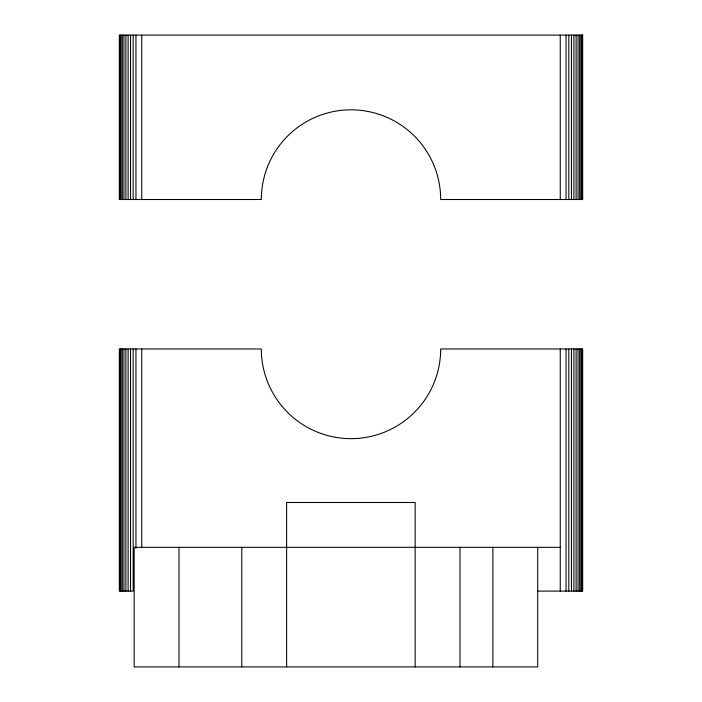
<?xml version="1.0" encoding="UTF-8"?>
<svg xmlns="http://www.w3.org/2000/svg" width="702" height="702" viewBox="0 0 702 702"><rect width="100%" height="100%" fill="white"/><g stroke="black" fill="none" stroke-linecap="round" stroke-linejoin="round"><path stroke-width="1.05" d="M135.951 548.376L135.951 348.973M560.249 547.332L134.161 547.332L134.161 666.9L537.714 666.9L537.714 547.332M537.337 591.102L582.669 591.102L582.669 348.973L440.68 348.973A89.68 89.68 0 0 1 351 438.653A89.68 89.68 0 0 1 261.32 348.973L119.331 348.973L119.331 591.102L133.169 591.102L133.169 348.973M581.905 35.1L581.905 199.508M581.905 348.973L581.905 591.102M580.966 35.1L580.966 199.508M580.966 348.973L580.966 591.102M579.668 35.1L579.668 199.508M579.668 348.973L579.668 591.102M578.036 35.1L578.036 199.508M578.036 348.973L578.036 591.102M576.105 35.1L576.105 199.508M576.105 348.973L576.105 591.102M573.894 35.1L573.894 199.508M573.894 348.973L573.894 591.102M571.463 35.1L571.463 199.508M571.463 348.973L571.463 591.102M568.831 35.1L568.831 199.508M568.831 348.973L568.831 591.102M566.049 35.1L566.049 199.508M566.049 348.973L566.049 591.102M560.249 35.1L560.249 199.508M560.249 348.973L560.249 591.102M492.874 547.332L492.874 666.9M459.994 547.332L459.994 666.9M415.154 666.9L415.154 502.492L286.618 502.492L286.618 666.9M241.778 547.332L241.778 666.9M179.001 547.332L179.001 666.9M141.751 35.1L141.751 199.508M141.751 348.973L141.751 547.332M135.951 35.1L135.951 199.508M133.169 35.1L133.169 199.508M130.537 35.1L130.537 199.508M130.537 348.973L130.537 591.102M128.106 35.1L128.106 199.508M128.106 348.973L128.106 591.102M125.895 35.1L125.895 199.508M125.895 348.973L125.895 591.102M123.964 35.1L123.964 199.508M123.964 348.973L123.964 591.102M122.332 35.1L122.332 199.508M122.332 348.973L122.332 591.102M121.034 35.1L121.034 199.508M121.034 348.973L121.034 591.102M120.095 35.1L120.095 199.508M120.095 348.973L120.095 591.102M582.669 35.1L119.331 35.1L119.331 199.508L261.32 199.508A89.68 89.68 0 0 1 351 109.828A89.68 89.68 0 0 1 440.68 199.508L582.669 199.508L582.669 35.1"/></g></svg>
